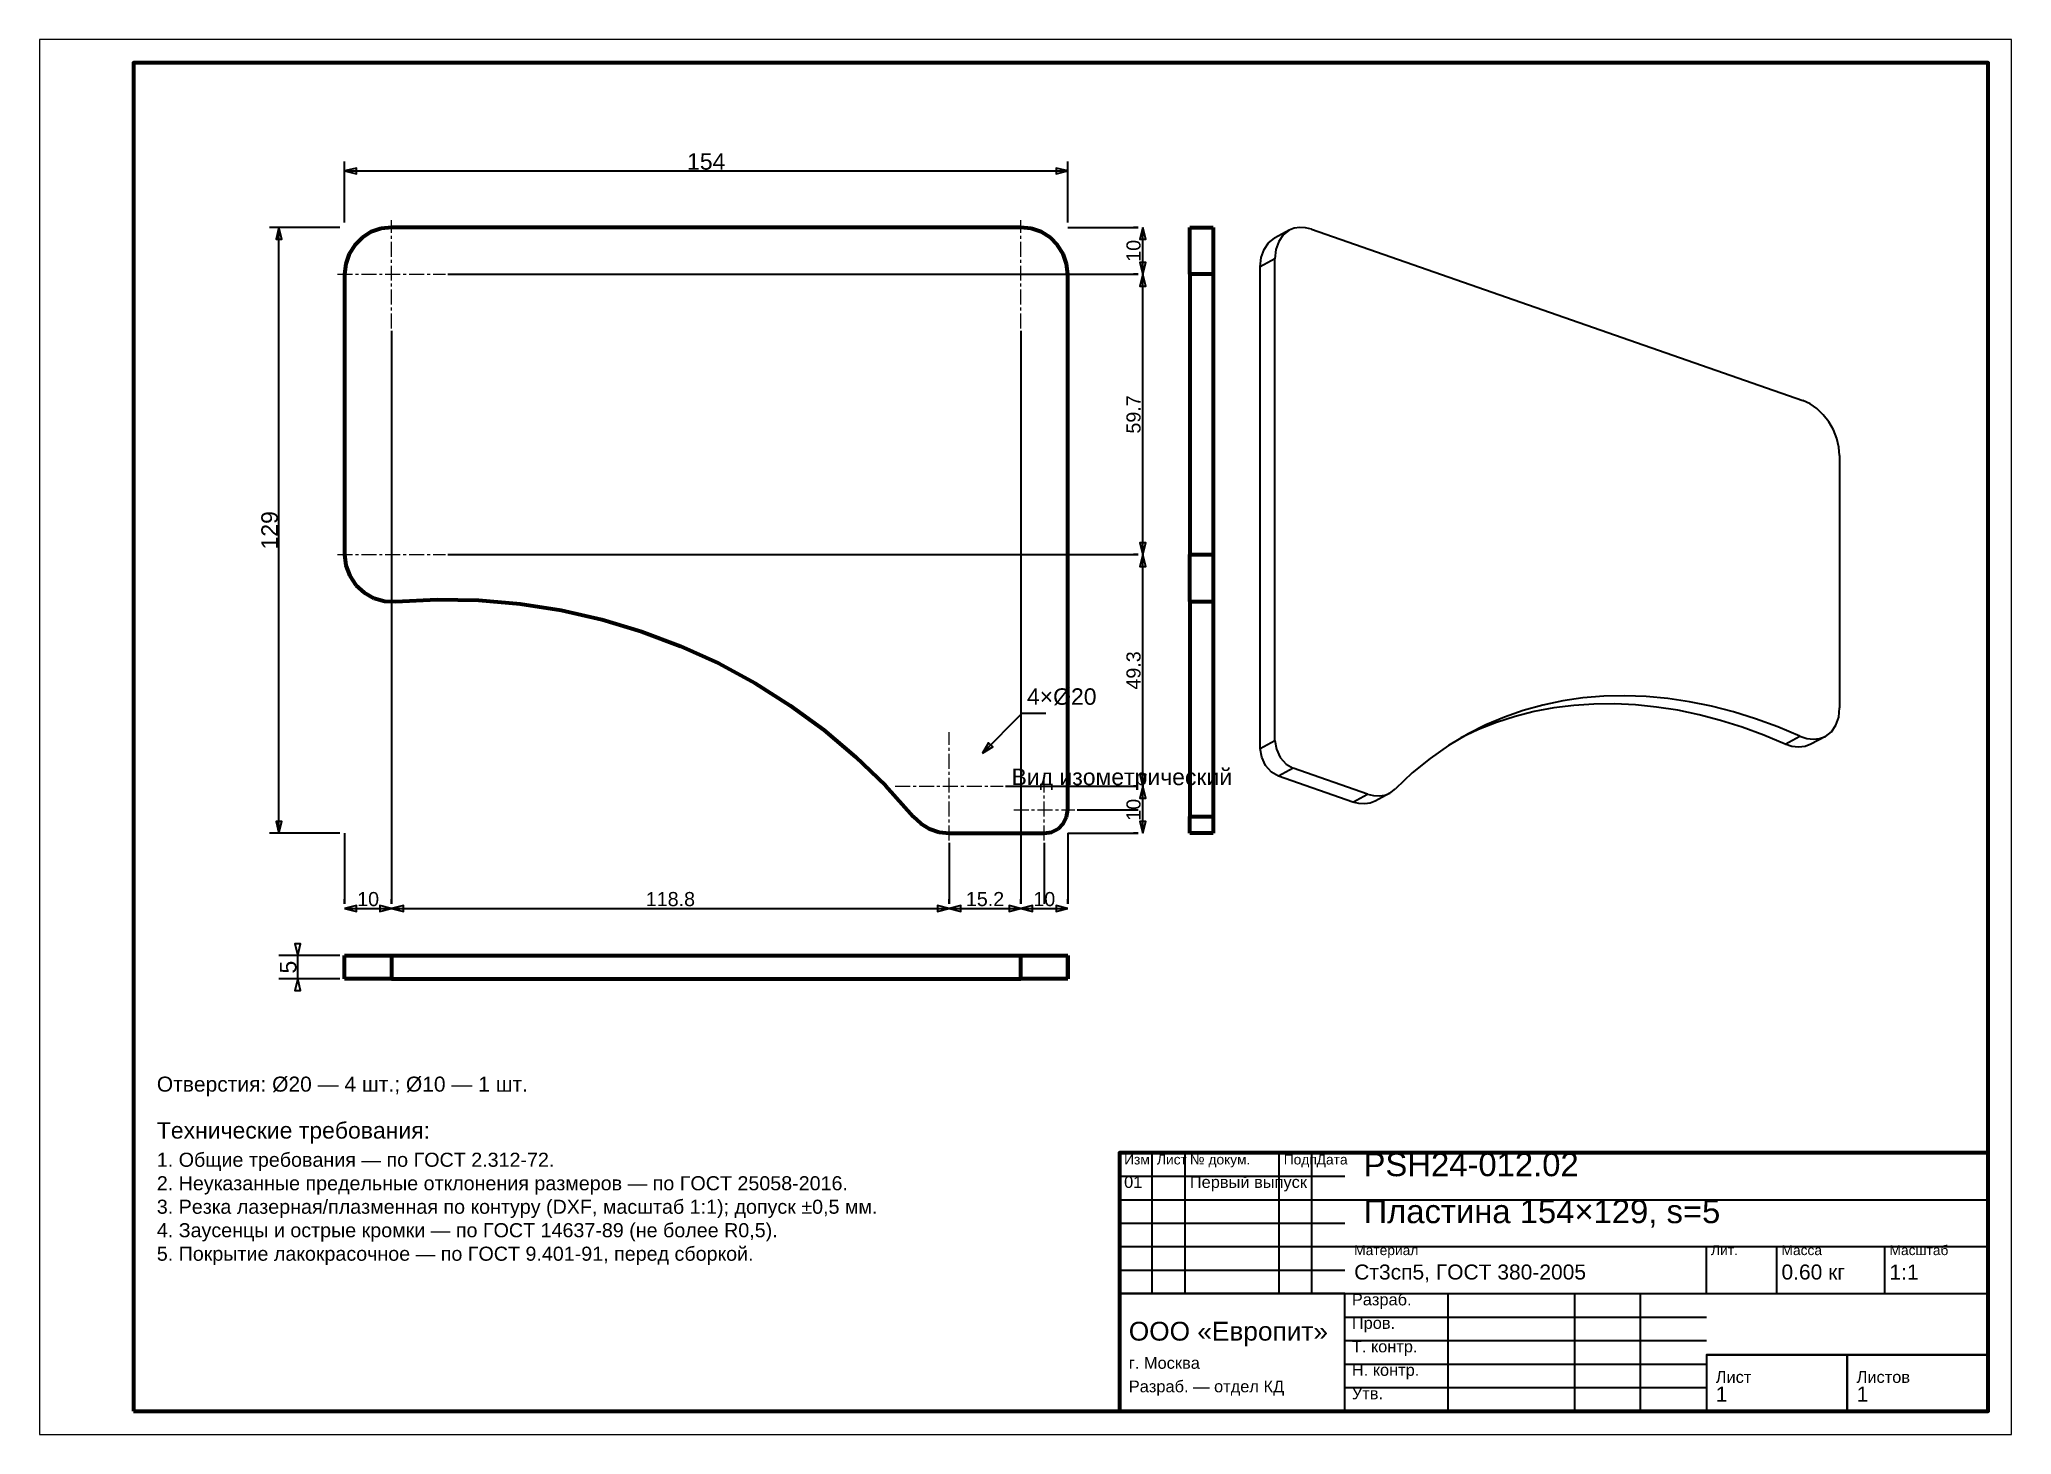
# Model space of a CAD drawing. Header units: millimetres. Extents: x 0 to 420, y 0 to 297.
import ezdxf
from ezdxf.enums import TextEntityAlignment as Align

# ---------------------------------------------------------------- set-up
doc = ezdxf.new("R2010")
doc.units = ezdxf.units.MM
doc.linetypes.add('CENTER', pattern=[5.08, 3.175, -0.635, 0.635, -0.635])
doc.linetypes.add('DASHED', pattern=[1.524, 1.27, -0.254])
doc.styles.add('GOST', font='Arial')

msp = doc.modelspace()

# ---------------------------------------------------------------- linework, layer by layer
at = {"color": 7, "lineweight": 35}
for p, q in [((65, 258), (65, 271)), ((65, 269), (219, 269)), ((219, 258), (219, 271)), ((64, 257), (49, 257)), ((51, 128), (51, 257)), ((219, 257), (234, 257)), ((234, 257), (233, 257)), ((235, 247), (235, 257)), ((87, 247), (234, 247)), ((221, 247), (234, 247)), ((234, 247), (233, 247)), ((234, 247), (233, 247)), ((235, 187.33), (235, 247)), ((75, 235), (75, 113)), ((209, 235), (209, 113)), ((87, 187.33), (234, 187.33)), ((234, 187.33), (233, 187.33)), ((234, 187.33), (233, 187.33)), ((235, 138), (235, 187.33)), ((75, 175.33), (75, 113)), ((200.83, 145.07), (209.31, 153.56)), ((209.31, 153.56), (214.31, 153.56)), ((205.76, 138), (234, 138)), ((234, 138), (233, 138)), ((234, 138), (233, 138)), ((235, 128), (235, 138)), ((221, 133), (234, 133)), ((64, 128), (49, 128)), ((65, 128), (65, 113)), ((193.76, 126), (193.76, 113)), ((214, 126), (214, 113)), ((219, 128), (219, 113)), ((219, 128), (234, 128)), ((234, 128), (233, 128)), ((65, 113), (65, 114)), ((75, 113), (75, 114)), ((75, 113), (75, 114)), ((193.76, 113), (193.76, 114)), ((193.76, 113), (193.76, 114)), ((209, 113), (209, 114)), ((209, 113), (209, 114)), ((219, 113), (219, 114)), ((65, 112), (75, 112)), ((75, 112), (193.76, 112)), ((193.76, 112), (209, 112)), ((209, 112), (219, 112)), ((64, 102), (51, 102)), ((55, 97), (55, 102)), ((64, 97), (51, 97)), ((237, 30), (237, 60)), ((244, 30), (244, 60)), ((264, 30), (264, 60)), ((271, 30), (271, 60)), ((230, 55), (278, 55)), ((230, 50), (278, 50)), ((278, 50), (415, 50)), ((230, 45), (278, 45)), ((230, 40), (278, 40)), ((278, 40), (415, 40)), ((355, 30), (355, 40)), ((370, 30), (370, 40)), ((393, 30), (393, 40)), ((230, 35), (278, 35)), ((230, 30), (278, 30)), ((278, 30), (415, 30)), ((300, 5), (300, 30)), ((327, 5), (327, 30)), ((341, 5), (341, 30)), ((278, 25), (355, 25)), ((278, 20), (355, 20)), ((355, 17), (415, 17)), ((278, 15), (355, 15)), ((278, 10), (355, 10))]:
    msp.add_line(p, q, dxfattribs=at)
at = {"color": 1, "lineweight": 70}
for p, q in [((72.77, 256.75), (70.66, 256.01)), ((75, 257), (72.77, 256.75)), ((209, 257), (75, 257)), ((211.23, 256.75), (209, 257)), ((213.34, 256.01), (211.23, 256.75)), ((245, 256.94), (245, 257)), ((245, 257), (250, 257)), ((245, 256.75), (245, 256.94)), ((245, 256.44), (245, 256.75)), ((245, 256.01), (245, 256.44)), ((250, 257), (250, 256.94)), ((250, 256.94), (250, 256.75)), ((250, 256.75), (250, 256.44)), ((250, 256.44), (250, 256.01)), ((67.18, 253.23), (65.99, 251.34)), ((68.77, 254.82), (67.18, 253.23)), ((70.66, 256.01), (68.77, 254.82)), ((215.23, 254.82), (213.34, 256.01)), ((216.82, 253.23), (215.23, 254.82)), ((218.01, 251.34), (216.82, 253.23)), ((245, 255.47), (245, 256.01)), ((245, 254.82), (245, 255.47)), ((245, 254.07), (245, 254.82)), ((245, 253.23), (245, 254.07)), ((245, 252.32), (245, 253.23)), ((245, 251.34), (245, 252.32)), ((250, 256.01), (250, 255.47)), ((250, 255.47), (250, 254.82)), ((250, 254.82), (250, 254.07)), ((250, 254.07), (250, 253.23)), ((250, 253.23), (250, 252.32)), ((250, 252.32), (250, 251.34)), ((65.25, 249.23), (65, 247)), ((65.99, 251.34), (65.25, 249.23)), ((218.75, 249.23), (218.01, 251.34)), ((219, 247), (218.75, 249.23)), ((245, 250.3), (245, 251.34)), ((245, 249.23), (245, 250.3)), ((245, 248.12), (245, 249.23)), ((245, 247), (245, 248.12)), ((250, 251.34), (250, 250.3)), ((250, 250.3), (250, 249.23)), ((250, 249.23), (250, 248.12)), ((250, 248.12), (250, 247)), ((65, 247), (65, 187.33)), ((219, 133), (219, 247)), ((245, 247), (245, 187.33)), ((250, 247), (245, 247)), ((250, 247), (250, 187.33)), ((65, 187.33), (65.28, 184.99)), ((65.28, 184.99), (66.1, 182.78)), ((245, 186.21), (245, 187.33)), ((245, 187.33), (250, 187.33)), ((245, 185.11), (245, 186.21)), ((245, 184.03), (245, 185.11)), ((250, 187.33), (250, 186.21)), ((250, 186.21), (250, 185.11)), ((250, 185.11), (250, 184.03)), ((66.1, 182.78), (67.41, 180.82)), ((67.41, 180.82), (69.14, 179.23)), ((245, 182.99), (245, 184.03)), ((245, 182.01), (245, 182.99)), ((245, 181.1), (245, 182.01)), ((245, 180.26), (245, 181.1)), ((250, 184.03), (250, 182.99)), ((250, 182.99), (250, 182.01)), ((250, 182.01), (250, 181.1)), ((250, 181.1), (250, 180.26)), ((69.14, 179.23), (71.21, 178.08)), ((71.21, 178.08), (73.48, 177.45)), ((73.48, 177.45), (75.83, 177.37)), ((75.83, 177.37), (84.68, 177.8)), ((84.68, 177.8), (93.54, 177.64)), ((93.54, 177.64), (102.37, 176.87)), ((102.37, 176.87), (111.12, 175.5)), ((245, 179.51), (245, 180.26)), ((245, 178.86), (245, 179.51)), ((245, 178.32), (245, 178.86)), ((245, 177.89), (245, 178.32)), ((245, 177.58), (245, 177.89)), ((245, 177.39), (245, 177.58)), ((245, 177.33), (245, 177.39)), ((245, 177.33), (245, 176.5)), ((245, 177.33), (250, 177.33)), ((245, 176.5), (245, 175.26)), ((250, 180.26), (250, 179.51)), ((250, 179.51), (250, 178.86)), ((250, 178.86), (250, 178.32)), ((250, 178.32), (250, 177.89)), ((250, 177.89), (250, 177.58)), ((250, 177.58), (250, 177.39)), ((250, 177.39), (250, 177.33)), ((250, 177.33), (250, 176.5)), ((250, 176.5), (250, 175.26)), ((111.12, 175.5), (119.76, 173.54)), ((119.76, 173.54), (128.25, 170.99)), ((245, 175.26), (245, 173.63)), ((245, 173.63), (245, 171.59)), ((250, 175.26), (250, 173.63)), ((250, 173.63), (250, 171.59)), ((128.25, 170.99), (136.54, 167.87)), ((245, 171.59), (245, 169.18)), ((245, 169.18), (245, 166.38)), ((250, 171.59), (250, 169.18)), ((250, 169.18), (250, 166.38)), ((136.54, 167.87), (144.6, 164.2)), ((144.6, 164.2), (152.4, 159.98)), ((245, 166.38), (245, 163.2)), ((250, 166.38), (250, 163.2)), ((152.4, 159.98), (159.88, 155.24)), ((245, 163.2), (245, 159.67)), ((245, 159.67), (245, 155.78)), ((250, 163.2), (250, 159.67)), ((250, 159.67), (250, 155.78)), ((245, 155.78), (245, 151.56)), ((250, 155.78), (250, 151.56)), ((159.88, 155.24), (167.03, 150.01)), ((245, 151.56), (245, 147.01)), ((250, 151.56), (250, 147.01)), ((167.03, 150.01), (173.8, 144.3)), ((245, 147.01), (245, 142.15)), ((250, 147.01), (250, 142.15)), ((173.8, 144.3), (180.17, 138.14)), ((245, 142.15), (245, 136.99)), ((250, 142.15), (250, 136.99)), ((180.17, 138.14), (186.11, 131.56)), ((245, 136.99), (245, 131.56)), ((250, 136.99), (250, 131.56)), ((186.11, 131.56), (187.68, 130.06)), ((218.05, 130.06), (218.76, 131.45)), ((218.76, 131.45), (219, 133)), ((245, 131.1), (245, 131.56)), ((245, 131.56), (250, 131.56)), ((245, 130.66), (245, 131.1)), ((245, 130.25), (245, 130.66)), ((245, 129.87), (245, 130.25)), ((250, 131.56), (250, 131.1)), ((250, 131.1), (250, 130.66)), ((250, 130.66), (250, 130.25)), ((250, 130.25), (250, 129.87)), ((187.68, 130.06), (189.54, 128.93)), ((189.54, 128.93), (191.6, 128.24)), ((191.6, 128.24), (193.76, 128)), ((193.76, 128), (214, 128)), ((214, 128), (215.55, 128.24)), ((215.55, 128.24), (216.94, 128.95)), ((216.94, 128.95), (218.05, 130.06)), ((245, 129.53), (245, 129.87)), ((245, 129.21), (245, 129.53)), ((245, 128.93), (245, 129.21)), ((245, 128.69), (245, 128.93)), ((245, 128.48), (245, 128.69)), ((245, 128.31), (245, 128.48)), ((245, 128.17), (245, 128.31)), ((245, 128.08), (245, 128.17)), ((245, 128.02), (245, 128.08)), ((245, 128), (245, 128.02)), ((250, 128), (245, 128)), ((250, 129.87), (250, 129.53)), ((250, 129.53), (250, 129.21)), ((250, 129.21), (250, 128.93)), ((250, 128.93), (250, 128.69)), ((250, 128.69), (250, 128.48)), ((250, 128.48), (250, 128.31)), ((250, 128.31), (250, 128.17)), ((250, 128.17), (250, 128.08)), ((250, 128.08), (250, 128.02)), ((250, 128.02), (250, 128)), ((65, 102), (65.06, 102)), ((65, 97), (65, 102)), ((65.06, 102), (65.25, 102)), ((65.25, 102), (65.56, 102)), ((65.56, 102), (65.99, 102)), ((65.99, 102), (66.53, 102)), ((66.53, 102), (67.18, 102)), ((67.18, 102), (67.93, 102)), ((67.93, 102), (68.77, 102)), ((68.77, 102), (69.68, 102)), ((69.68, 102), (70.66, 102)), ((70.66, 102), (71.7, 102)), ((71.7, 102), (72.77, 102)), ((72.77, 102), (73.88, 102)), ((73.88, 102), (75, 102)), ((75, 102), (209, 102)), ((75, 102), (75, 97)), ((209, 102), (210.12, 102)), ((209, 97), (209, 102)), ((210.12, 102), (211.23, 102)), ((211.23, 102), (212.3, 102)), ((212.3, 102), (213.34, 102)), ((213.34, 102), (214.32, 102)), ((214.32, 102), (215.23, 102)), ((215.23, 102), (216.07, 102)), ((216.07, 102), (216.82, 102)), ((216.82, 102), (217.47, 102)), ((217.47, 102), (218.01, 102)), ((218.01, 102), (218.44, 102)), ((218.44, 102), (218.75, 102)), ((218.75, 102), (218.94, 102)), ((218.94, 102), (219, 102)), ((219, 97), (219, 102)), ((219, 102), (219, 97)), ((65.06, 97), (65, 97)), ((65.25, 97), (65.06, 97)), ((65.56, 97), (65.25, 97)), ((65.99, 97), (65.56, 97)), ((66.53, 97), (65.99, 97)), ((67.18, 97), (66.53, 97)), ((67.93, 97), (67.18, 97)), ((68.77, 97), (67.93, 97)), ((69.68, 97), (68.77, 97)), ((70.66, 97), (69.68, 97)), ((71.7, 97), (70.66, 97)), ((72.77, 97), (71.7, 97)), ((73.88, 97), (72.77, 97)), ((75, 97), (73.88, 97)), ((75, 97), (209, 97)), ((210.12, 97), (209, 97)), ((211.23, 97), (210.12, 97)), ((212.3, 97), (211.23, 97)), ((213.34, 97), (212.3, 97)), ((214.32, 97), (213.34, 97)), ((215.23, 97), (214.32, 97)), ((216.07, 97), (215.23, 97)), ((216.82, 97), (216.07, 97)), ((217.47, 97), (216.82, 97)), ((218.01, 97), (217.47, 97)), ((218.44, 97), (218.01, 97)), ((218.75, 97), (218.44, 97)), ((218.94, 97), (218.75, 97)), ((219, 97), (218.94, 97))]:
    msp.add_line(p, q, dxfattribs=at)
at = {"color": 5, "linetype": 'DASHED', "lineweight": 35}
for p, q in [((70.66, 256.01), (72.77, 256.75)), ((72.77, 256.75), (75, 257)), ((209, 257), (75, 257)), ((209, 257), (211.23, 256.75)), ((211.23, 256.75), (213.34, 256.01)), ((250, 257), (245, 257)), ((245, 257), (245, 256.94)), ((245, 256.94), (245, 256.75)), ((245, 256.75), (245, 256.44)), ((245, 256.44), (245, 256.01)), ((250, 256.94), (250, 257)), ((250, 256.75), (250, 256.94)), ((250, 256.44), (250, 256.75)), ((250, 256.01), (250, 256.44)), ((65.99, 251.34), (67.18, 253.23)), ((67.18, 253.23), (68.77, 254.82)), ((68.77, 254.82), (70.66, 256.01)), ((213.34, 256.01), (215.23, 254.82)), ((215.23, 254.82), (216.82, 253.23)), ((216.82, 253.23), (218.01, 251.34)), ((245, 256.01), (245, 255.47)), ((245, 255.47), (245, 254.82)), ((245, 254.82), (245, 254.07)), ((245, 254.07), (245, 253.23)), ((245, 253.23), (245, 252.32)), ((245, 252.32), (245, 251.34)), ((250, 255.47), (250, 256.01)), ((250, 254.82), (250, 255.47)), ((250, 254.07), (250, 254.82)), ((250, 253.23), (250, 254.07)), ((250, 252.32), (250, 253.23)), ((250, 251.34), (250, 252.32)), ((65, 247), (65.25, 249.23)), ((65.25, 249.23), (65.99, 251.34)), ((218.01, 251.34), (218.75, 249.23)), ((218.75, 249.23), (219, 247)), ((245, 251.34), (245, 250.3)), ((245, 250.3), (245, 249.23)), ((245, 249.23), (245, 248.12)), ((245, 248.12), (245, 247)), ((250, 250.3), (250, 251.34)), ((250, 249.23), (250, 250.3)), ((250, 248.12), (250, 249.23)), ((250, 247), (250, 248.12)), ((65, 247), (65, 187.33)), ((219, 133), (219, 247)), ((245, 133), (245, 247)), ((250, 133), (250, 247)), ((65.28, 184.99), (65, 187.33)), ((66.1, 182.78), (65.28, 184.99)), ((67.41, 180.82), (66.1, 182.78)), ((69.14, 179.23), (67.41, 180.82)), ((71.21, 178.08), (69.14, 179.23)), ((73.48, 177.45), (71.21, 178.08)), ((75.83, 177.37), (73.48, 177.45)), ((75.83, 177.37), (84.68, 177.8)), ((84.68, 177.8), (93.54, 177.64)), ((93.54, 177.64), (102.37, 176.87)), ((102.37, 176.87), (111.12, 175.5)), ((245, 177.81), (245, 177.82)), ((245, 177.82), (245, 177.82)), ((245, 177.82), (245, 177.82)), ((245, 177.82), (245, 177.81)), ((245, 177.8), (245, 177.81)), ((245, 177.81), (245, 177.8)), ((245, 177.78), (245, 177.8)), ((245, 177.8), (245, 177.78)), ((245, 177.76), (245, 177.78)), ((245, 177.78), (245, 177.76)), ((245, 177.74), (245, 177.76)), ((245, 177.76), (245, 177.73)), ((245, 177.71), (245, 177.74)), ((245, 177.73), (245, 177.7)), ((245, 177.67), (245, 177.71)), ((245, 177.7), (245, 177.66)), ((245, 177.63), (245, 177.67)), ((245, 177.66), (245, 177.62)), ((245, 177.59), (245, 177.63)), ((245, 177.62), (245, 177.57)), ((245, 177.54), (245, 177.59)), ((245, 177.57), (245, 177.52)), ((245, 177.49), (245, 177.54)), ((245, 177.52), (245, 177.46)), ((245, 177.43), (245, 177.49)), ((245, 177.46), (245, 177.4)), ((245, 177.37), (245, 177.43)), ((245, 177.4), (245, 177.33)), ((245, 177.37), (245, 177.36)), ((245, 177.36), (245, 177.36)), ((245, 177.36), (245, 177.35)), ((245, 177.35), (245, 177.35)), ((245, 177.35), (245, 177.35)), ((245, 177.35), (245, 177.34)), ((245, 177.34), (245, 177.34)), ((245, 177.34), (245, 177.34)), ((245, 177.34), (245, 177.34)), ((245, 177.34), (245, 177.33)), ((245, 177.33), (245, 177.33)), ((245, 177.33), (245, 177.33)), ((245, 177.33), (245, 177.33)), ((245, 177.33), (245, 177.33)), ((250, 177.81), (250, 177.82)), ((250, 177.82), (250, 177.82)), ((250, 177.82), (250, 177.82)), ((250, 177.82), (250, 177.81)), ((250, 177.8), (250, 177.81)), ((250, 177.81), (250, 177.8)), ((250, 177.78), (250, 177.8)), ((250, 177.8), (250, 177.78)), ((250, 177.76), (250, 177.78)), ((250, 177.78), (250, 177.76)), ((250, 177.74), (250, 177.76)), ((250, 177.76), (250, 177.73)), ((250, 177.71), (250, 177.74)), ((250, 177.73), (250, 177.7)), ((250, 177.67), (250, 177.71)), ((250, 177.7), (250, 177.66)), ((250, 177.63), (250, 177.67)), ((250, 177.66), (250, 177.62)), ((250, 177.59), (250, 177.63)), ((250, 177.62), (250, 177.57)), ((250, 177.54), (250, 177.59)), ((250, 177.57), (250, 177.52)), ((250, 177.49), (250, 177.54)), ((250, 177.52), (250, 177.46)), ((250, 177.43), (250, 177.49)), ((250, 177.46), (250, 177.4)), ((250, 177.37), (250, 177.43)), ((250, 177.4), (250, 177.33)), ((250, 177.36), (250, 177.37)), ((250, 177.35), (250, 177.36)), ((250, 177.36), (250, 177.36)), ((250, 177.34), (250, 177.35)), ((250, 177.35), (250, 177.35)), ((250, 177.35), (250, 177.35)), ((250, 177.33), (250, 177.34)), ((250, 177.34), (250, 177.34)), ((250, 177.34), (250, 177.34)), ((250, 177.34), (250, 177.34)), ((250, 177.33), (250, 177.33)), ((250, 177.33), (250, 177.33)), ((250, 177.33), (250, 177.33)), ((250, 177.33), (250, 177.33)), ((111.12, 175.5), (119.76, 173.54)), ((119.76, 173.54), (128.25, 170.99)), ((128.25, 170.99), (136.54, 167.87)), ((136.54, 167.87), (144.6, 164.2)), ((144.6, 164.2), (152.4, 159.98)), ((152.4, 159.98), (159.88, 155.24)), ((159.88, 155.24), (167.03, 150.01)), ((167.03, 150.01), (173.8, 144.3)), ((173.8, 144.3), (180.17, 138.14)), ((180.17, 138.14), (186.11, 131.56)), ((187.68, 130.06), (186.11, 131.56)), ((218.76, 131.45), (218.05, 130.06)), ((219, 133), (218.76, 131.45)), ((245, 133), (245, 132.44)), ((245, 132.44), (245, 131.89)), ((245, 131.89), (245, 131.35)), ((245, 131.35), (245, 130.83)), ((245, 130.83), (245, 130.34)), ((245, 130.34), (245, 129.88)), ((250, 132.44), (250, 133)), ((250, 131.89), (250, 132.44)), ((250, 131.35), (250, 131.89)), ((250, 130.83), (250, 131.35)), ((250, 130.34), (250, 130.83)), ((250, 129.88), (250, 130.34)), ((189.54, 128.93), (187.68, 130.06)), ((191.6, 128.24), (189.54, 128.93)), ((193.76, 128), (191.6, 128.24)), ((193.76, 128), (214, 128)), ((215.55, 128.24), (214, 128)), ((216.94, 128.95), (215.55, 128.24)), ((218.05, 130.06), (216.94, 128.95)), ((245, 129.88), (245, 129.46)), ((245, 129.46), (245, 129.09)), ((245, 129.09), (245, 128.77)), ((245, 128.77), (245, 128.5)), ((245, 128.5), (245, 128.28)), ((245, 128.28), (245, 128.13)), ((245, 128.13), (245, 128.03)), ((245, 128.03), (245, 128)), ((245, 128), (250, 128)), ((250, 129.46), (250, 129.88)), ((250, 129.09), (250, 129.46)), ((250, 128.77), (250, 129.09)), ((250, 128.5), (250, 128.77)), ((250, 128.28), (250, 128.5)), ((250, 128.13), (250, 128.28)), ((250, 128.03), (250, 128.13)), ((250, 128), (250, 128.03)), ((65.03, 102), (65, 102)), ((65, 102), (65, 97)), ((65.13, 102), (65.03, 102)), ((65.28, 102), (65.13, 102)), ((65.5, 102), (65.28, 102)), ((65.77, 102), (65.5, 102)), ((66.09, 102), (65.77, 102)), ((66.46, 102), (66.09, 102)), ((66.88, 102), (66.46, 102)), ((67.34, 102), (66.88, 102)), ((67.83, 102), (67.34, 102)), ((68.35, 102), (67.83, 102)), ((68.89, 102), (68.35, 102)), ((69.44, 102), (68.89, 102)), ((70, 102), (69.44, 102)), ((90.24, 102), (70, 102)), ((90.86, 102), (90.24, 102)), ((91.48, 102), (90.86, 102)), ((92.1, 102), (91.48, 102)), ((92.7, 102), (92.1, 102)), ((93.3, 102), (92.7, 102)), ((93.89, 102), (93.3, 102)), ((94.46, 102), (93.89, 102)), ((95.02, 102), (94.46, 102)), ((95.55, 102), (95.02, 102)), ((96.07, 102), (95.55, 102)), ((96.56, 102), (96.07, 102)), ((97.03, 102), (96.56, 102)), ((97.48, 102), (97.03, 102)), ((97.89, 102), (97.48, 102)), ((103.83, 102), (97.89, 102)), ((110.2, 102), (103.83, 102)), ((116.97, 102), (110.2, 102)), ((124.12, 102), (116.97, 102)), ((131.6, 102), (124.12, 102)), ((139.4, 102), (131.6, 102)), ((147.46, 102), (139.4, 102)), ((155.75, 102), (147.46, 102)), ((164.24, 102), (155.75, 102)), ((172.88, 102), (164.24, 102)), ((181.63, 102), (172.88, 102)), ((190.46, 102), (181.63, 102)), ((199.32, 102), (190.46, 102)), ((208.17, 102), (199.32, 102)), ((209.35, 102), (208.17, 102)), ((210.52, 102), (209.35, 102)), ((211.68, 102), (210.52, 102)), ((212.79, 102), (211.68, 102)), ((213.86, 102), (212.79, 102)), ((214.86, 102), (213.86, 102)), ((215.77, 102), (214.86, 102)), ((216.59, 102), (215.77, 102)), ((217.3, 102), (216.59, 102)), ((217.9, 102), (217.3, 102)), ((218.38, 102), (217.9, 102)), ((218.72, 102), (218.38, 102)), ((218.93, 102), (218.72, 102)), ((219, 102), (218.93, 102)), ((65, 97), (65.03, 97)), ((65.03, 97), (65.13, 97)), ((65.13, 97), (65.28, 97)), ((65.28, 97), (65.5, 97)), ((65.5, 97), (65.77, 97)), ((65.77, 97), (66.09, 97)), ((66.09, 97), (66.46, 97)), ((66.46, 97), (66.88, 97)), ((66.88, 97), (67.34, 97)), ((67.34, 97), (67.83, 97)), ((67.83, 97), (68.35, 97)), ((68.35, 97), (68.89, 97)), ((68.89, 97), (69.44, 97)), ((69.44, 97), (70, 97)), ((90.24, 97), (70, 97)), ((90.24, 97), (90.86, 97)), ((90.86, 97), (91.48, 97)), ((91.48, 97), (92.1, 97)), ((92.1, 97), (92.7, 97)), ((92.7, 97), (93.3, 97)), ((93.3, 97), (93.89, 97)), ((93.89, 97), (94.46, 97)), ((94.46, 97), (95.02, 97)), ((95.02, 97), (95.55, 97)), ((95.55, 97), (96.07, 97)), ((96.07, 97), (96.56, 97)), ((96.56, 97), (97.03, 97)), ((97.03, 97), (97.48, 97)), ((97.48, 97), (97.89, 97)), ((103.83, 97), (97.89, 97)), ((110.2, 97), (103.83, 97)), ((116.97, 97), (110.2, 97)), ((124.12, 97), (116.97, 97)), ((131.6, 97), (124.12, 97)), ((139.4, 97), (131.6, 97)), ((147.46, 97), (139.4, 97)), ((155.75, 97), (147.46, 97)), ((164.24, 97), (155.75, 97)), ((172.88, 97), (164.24, 97)), ((181.63, 97), (172.88, 97)), ((190.46, 97), (181.63, 97)), ((199.32, 97), (190.46, 97)), ((208.17, 97), (199.32, 97)), ((208.17, 97), (209.35, 97)), ((209.35, 97), (210.52, 97)), ((210.52, 97), (211.68, 97)), ((211.68, 97), (212.79, 97)), ((212.79, 97), (213.86, 97)), ((213.86, 97), (214.86, 97)), ((214.86, 97), (215.77, 97)), ((215.77, 97), (216.59, 97)), ((216.59, 97), (217.3, 97)), ((217.3, 97), (217.9, 97)), ((217.9, 97), (218.38, 97)), ((218.38, 97), (218.72, 97)), ((218.72, 97), (218.93, 97)), ((218.93, 97), (219, 97))]:
    msp.add_line(p, q, dxfattribs=at)
at = {"color": 4, "linetype": 'CENTER', "lineweight": 25}
for p, q in [((75, 235.5), (75, 258.5)), ((209, 235.5), (209, 258.5)), ((63.5, 247), (86.5, 247)), ((197.5, 247), (220.5, 247)), ((75, 175.83), (75, 198.83)), ((63.5, 187.33), (86.5, 187.33)), ((193.76, 126.5), (193.76, 149.5)), ((214, 126.5), (214, 139.5)), ((182.26, 138), (205.26, 138)), ((207.5, 133), (220.5, 133))]:
    msp.add_line(p, q, dxfattribs=at)
at = {"color": 1, "lineweight": 35}
for p, q in [((266.15, 256.38), (263.03, 254.68)), ((266.15, 256.38), (264.88, 255.4)), ((267.23, 256.82), (266.15, 256.38)), ((268.4, 257), (267.23, 256.82)), ((269.65, 256.93), (268.4, 257)), ((270.93, 256.6), (269.65, 256.93)), ((270.93, 256.6), (375.57, 220.13)), ((260.2, 250.59), (260.8, 252.31)), ((260.8, 252.31), (261.75, 253.7)), ((261.75, 253.7), (263.03, 254.68)), ((263.33, 252.29), (263.12, 250.32)), ((263.92, 254.01), (263.33, 252.29)), ((264.88, 255.4), (263.92, 254.01)), ((260, 248.62), (260.2, 250.59)), ((263.12, 250.32), (260, 248.62)), ((260, 146.02), (260, 248.62)), ((263.12, 147.72), (263.12, 250.32)), ((377.09, 219.42), (375.57, 220.13)), ((378.56, 218.4), (377.09, 219.42)), ((379.91, 217.1), (378.56, 218.4)), ((381.09, 215.57), (379.91, 217.1)), ((382.06, 213.86), (381.09, 215.57)), ((382.78, 212.06), (382.06, 213.86)), ((383.23, 210.21), (382.78, 212.06)), ((383.38, 208.4), (383.23, 210.21)), ((383.38, 208.4), (383.38, 154.7)), ((324.4, 156.18), (320.15, 155.3)), ((328.73, 156.81), (324.4, 156.18)), ((331.07, 155.52), (326.75, 155.23)), ((333.14, 157.17), (328.73, 156.81)), ((335.45, 155.55), (331.07, 155.52)), ((337.63, 157.27), (333.14, 157.17)), ((339.89, 155.34), (335.45, 155.55)), ((342.18, 157.1), (337.63, 157.27)), ((346.78, 156.68), (342.18, 157.1)), ((351.42, 155.99), (346.78, 156.68)), ((356.1, 155.04), (351.42, 155.99)), ((310.32, 151.59), (306.46, 150.08)), ((311.98, 152.75), (308.06, 151.1)), ((314.29, 152.87), (310.32, 151.59)), ((316.01, 154.15), (311.98, 152.75)), ((318.35, 153.9), (314.29, 152.87)), ((320.15, 155.3), (316.01, 154.15)), ((322.51, 154.69), (318.35, 153.9)), ((326.75, 155.23), (322.51, 154.69)), ((344.38, 154.88), (339.89, 155.34)), ((348.91, 154.18), (344.38, 154.88)), ((353.46, 153.22), (348.91, 154.18)), ((358.04, 152.02), (353.46, 153.22)), ((360.79, 153.83), (356.1, 155.04)), ((362.63, 150.58), (358.04, 152.02)), ((365.5, 152.36), (360.79, 153.83)), ((370.21, 150.65), (365.5, 152.36)), ((382.58, 151.01), (383.18, 152.74)), ((383.18, 152.74), (383.38, 154.7)), ((260, 146.02), (263.12, 147.72)), ((263.12, 147.72), (263.42, 145.89)), ((304.27, 149.19), (300.12, 146.72)), ((306.46, 150.08), (302.72, 148.32)), ((308.06, 151.1), (304.27, 149.19)), ((367.21, 148.9), (362.63, 150.58)), ((371.79, 146.98), (367.21, 148.9)), ((374.92, 148.68), (370.21, 150.65)), ((371.79, 146.98), (374.92, 148.68)), ((374.92, 148.68), (376.37, 148.19)), ((376.37, 148.19), (377.79, 148.02)), ((380.35, 148.64), (377.23, 146.94)), ((377.79, 148.02), (379.13, 148.17)), ((379.13, 148.17), (380.35, 148.64)), ((380.35, 148.64), (381.62, 149.63)), ((381.62, 149.63), (382.58, 151.01)), ((260.3, 144.19), (260, 146.02)), ((261.14, 142.44), (260.3, 144.19)), ((263.42, 145.89), (264.27, 144.14)), ((264.27, 144.14), (265.53, 142.72)), ((296.15, 143.94), (292.37, 140.85)), ((300.12, 146.72), (296.15, 143.94)), ((373.24, 146.49), (371.79, 146.98)), ((374.66, 146.32), (373.24, 146.49)), ((376.01, 146.47), (374.66, 146.32)), ((377.23, 146.94), (376.01, 146.47)), ((262.41, 141.02), (261.14, 142.44)), ((263.9, 140.15), (262.41, 141.02)), ((267.03, 141.86), (263.9, 140.15)), ((279.71, 134.64), (263.9, 140.15)), ((265.53, 142.72), (267.03, 141.86)), ((282.83, 136.35), (267.03, 141.86)), ((292.37, 140.85), (288.81, 137.47)), ((279.71, 134.64), (282.83, 136.35)), ((280.99, 134.32), (279.71, 134.64)), ((283.42, 134.43), (282.24, 134.25)), ((282.83, 136.35), (284.12, 136.02)), ((284.49, 134.86), (283.42, 134.43)), ((284.12, 136.02), (285.36, 135.95)), ((287.62, 136.56), (284.49, 134.86)), ((285.36, 135.95), (286.54, 136.13)), ((286.54, 136.13), (287.62, 136.56)), ((287.62, 136.56), (288.81, 137.47)), ((282.24, 134.25), (280.99, 134.32))]:
    msp.add_line(p, q, dxfattribs=at)
at = {"color": 7, "lineweight": 25}
msp.add_lwpolyline([(0, 0), (420, 0), (420, 297), (0, 297)], close=True, dxfattribs=at)
at = {"color": 7, "lineweight": 70}
for points in [[(20, 5), (415, 5), (415, 292), (20, 292)], [(230, 5), (415, 5), (415, 60), (230, 60)]]:
    msp.add_lwpolyline(points, close=True, dxfattribs=at)
at = {"color": 7, "lineweight": 35}
for points in [[(65, 269), (67.5, 268.38), (67.5, 269.62)], [(219, 269), (216.5, 269.62), (216.5, 268.38)], [(51, 257), (50.38, 254.5), (51.62, 254.5)], [(235, 257), (234.38, 254.5), (235.63, 254.5)], [(235, 247), (235.63, 249.5), (234.38, 249.5)], [(235, 247), (234.38, 244.5), (235.63, 244.5)], [(235, 187.33), (235.63, 189.83), (234.38, 189.83)], [(235, 187.33), (234.38, 184.83), (235.63, 184.83)], [(200.83, 145.07), (203.04, 146.4), (202.15, 147.28)], [(235, 138), (235.63, 140.5), (234.38, 140.5)], [(235, 138), (234.38, 135.5), (235.63, 135.5)], [(51, 128), (51.62, 130.5), (50.38, 130.5)], [(235, 128), (235.63, 130.5), (234.38, 130.5)], [(65, 112), (67.5, 111.38), (67.5, 112.62)], [(75, 112), (72.5, 112.62), (72.5, 111.38)], [(75, 112), (77.5, 111.38), (77.5, 112.62)], [(193.76, 112), (191.26, 112.62), (191.26, 111.38)], [(193.76, 112), (196.26, 111.38), (196.26, 112.62)], [(209, 112), (206.5, 112.62), (206.5, 111.38)], [(209, 112), (211.5, 111.38), (211.5, 112.62)], [(219, 112), (216.5, 112.62), (216.5, 111.38)], [(55, 102), (55.62, 104.5), (54.38, 104.5)], [(55, 97), (54.38, 94.5), (55.62, 94.5)], [(230, 5), (278, 5), (278, 30), (230, 30)], [(355, 5), (385, 5), (385, 17), (355, 17)], [(385, 5), (415, 5), (415, 17), (385, 17)]]:
    msp.add_lwpolyline(points, close=True, dxfattribs=at)

# ---------------------------------------------------------------- texts
at = {"color": 7, "style": 'GOST'}
for s, height, p in [('154', 3.5, (142, 271)), ('10', 3, (70, 114)), ('118.8', 3, (134.38, 114)), ('15.2', 3, (201.38, 114)), ('10', 3, (214, 114))]:
    msp.add_text(s, height=height, dxfattribs=at).set_placement(p, align=Align.MIDDLE)
for s, height, p in [('10', 3, (233, 252)), ('59.7', 3, (233, 217.17)), ('129', 3.5, (49, 192.5)), ('49.3', 3, (233, 162.67)), ('10', 3, (233, 133)), ('5', 3.5, (53, 99.5))]:
    msp.add_text(s, height=height, rotation=90, dxfattribs=at).set_placement(p, align=Align.MIDDLE)
msp.add_text('4×Ø20', height=3.5, dxfattribs=at).set_placement((210.31, 155.36))
at = {"color": 3, "style": 'GOST'}
msp.add_text('Вид изометрический', height=3.5, dxfattribs=at).set_placement((254, 138.25), align=Align.RIGHT)
at = {"color": 6, "style": 'GOST'}
msp.add_text('Отверстия: Ø20 — 4 шт.; Ø10 — 1 шт.', height=3.2, dxfattribs=at).set_placement((25, 73))
at = {"color": 3, "style": 'GOST'}
for s, height, p in [('Технические требования:', 3.5, (25, 63)), ('1. Общие требования — по ГОСТ 2.312-72.', 3, (25, 57)), ('Изм.', 2.1, (231, 57.5)), ('Лист', 2.1, (238, 57.5)), ('№ докум.', 2.1, (245, 57.5)), ('Подп.', 2.1, (265, 57.5)), ('Дата', 2.1, (272, 57.5)), ('PSH24-012.02', 5, (282, 55)), ('2. Неуказанные предельные отклонения размеров — по ГОСТ 25058-2016.', 3, (25, 52)), ('01', 2.5, (231, 52.5)), ('Первый выпуск', 2.5, (245, 52.5)), ('3. Резка лазерная/плазменная по контуру (DXF, масштаб 1:1); допуск ±0,5 мм.', 3, (25, 47)), ('Пластина 154×129, s=5', 5, (282, 45)), ('4. Заусенцы и острые кромки — по ГОСТ 14637-89 (не более R0,5).', 3, (25, 42)), ('5. Покрытие лакокрасочное — по ГОСТ 9.401-91, перед сборкой.', 3, (25, 37)), ('Материал', 2.1, (280, 38.2)), ('Лит.', 2.1, (356, 38.2)), ('Масса', 2.1, (371, 38.2)), ('Масштаб', 2.1, (394, 38.2)), ('Ст3сп5, ГОСТ 380-2005', 3.2, (280, 33)), ('0.60 кг', 3.2, (371, 33)), ('1:1', 3.2, (394, 33)), ('Разраб.', 2.5, (279.5, 27.5)), ('ООО «Европит»', 4, (232, 20)), ('Пров.', 2.5, (279.5, 22.5)), ('Т. контр.', 2.5, (279.5, 17.5)), ('г. Москва', 2.5, (232, 14)), ('Н. контр.', 2.5, (279.5, 12.5)), ('Лист', 2.5, (357, 11)), ('Листов', 2.5, (387, 11)), ('Разраб. — отдел КД', 2.5, (232, 9)), ('Утв.', 2.5, (279.5, 7.5)), ('1', 3.2, (357, 7)), ('1', 3.2, (387, 7))]:
    msp.add_text(s, height=height, dxfattribs=at).set_placement(p)

doc.saveas('drawing.dxf')
